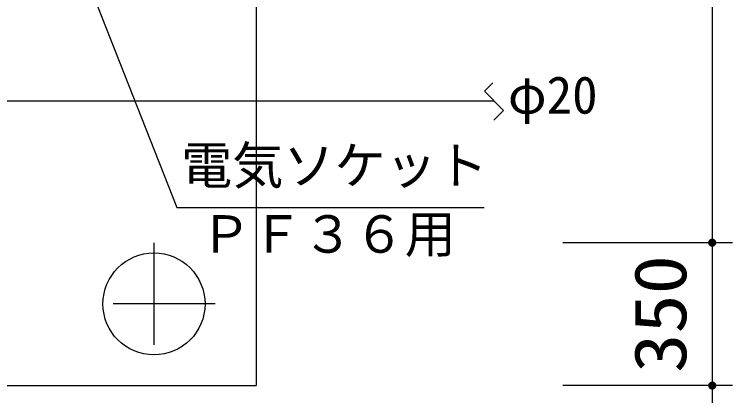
# Model space of a CAD drawing. Units: millimetres, scale not verified. Extents: x -14850 to 14850, y -10500 to 10500.
# Drawn here: x -5068 to -3308, y -495 to 439 of the extents above; entities that cross this region are included whole.
import ezdxf
from ezdxf.enums import TextEntityAlignment as Align

# ---------------------------------------------------------------- set-up
doc = ezdxf.new("R2010")
doc.units = ezdxf.units.MM
doc.header["$LTSCALE"] = 50
doc.linetypes.add('CHAIN1', pattern=[8, 5, -1, 1, -1])
for name, color, linetype, lineweight in [('0-0_製作', 5, 'Continuous', 25), ('0-2_躯体', 3, 'Continuous', 25), ('0-3_機器', 3, 'Continuous', 25), ('0-7_07', 6, 'Continuous', 25)]:
    doc.layers.add(name, color=color, linetype=linetype, lineweight=lineweight)
doc.styles.add('ＭＳ ゴシック', font='')
doc.styles.get('ＭＳ ゴシック').set_extended_font_data('MS Gothic')

msp = doc.modelspace()

# ---------------------------------------------------------------- linework, layer by layer
at = {"layer": '0-0_製作', "color": 2}
for p, q in [((-3357.51, 2379.82), (-3357.51, -120.18)), ((-3307.51, -120.18), (-3723.52, -120.18)), ((-3357.51, -120.18), (-3357.51, -470.18)), ((-3307.51, -470.18), (-3723.52, -470.18)), ((-3357.51, -470.18), (-3357.51, -1853.27))]:
    msp.add_line(p, q, dxfattribs=at)
at = {"layer": '0-0_製作', "color": 7}
for p, q in [((-3915.77, 250.7), (-3895.26, 271.21)), ((-3868.97, 203.9), (-3915.77, 250.7)), ((-3893.05, 179.83), (-3868.97, 203.9))]:
    msp.add_line(p, q, dxfattribs=at)
at = {"layer": '0-0_製作'}
for points in [[(-3367.49, -119.55), (-3357.51, -120.18), (-3367.51, -120.18)], [(-3357.51, -120.18), (-3367.43, -121.43), (-3367.51, -120.18)], [(-3367.33, -118.3), (-3357.51, -120.18), (-3367.49, -119.55)], [(-3357.51, -120.18), (-3367.19, -122.67), (-3367.43, -121.43)], [(-3367.02, -117.09), (-3357.51, -120.18), (-3367.33, -118.3)], [(-3357.51, -120.18), (-3366.8, -123.86), (-3367.19, -122.67)], [(-3366.56, -115.92), (-3357.51, -120.18), (-3367.02, -117.09)], [(-3357.51, -120.18), (-3366.27, -125), (-3366.8, -123.86)], [(-3365.95, -114.82), (-3357.51, -120.18), (-3366.56, -115.92)], [(-3357.51, -120.18), (-3365.6, -126.06), (-3366.27, -125)], [(-3365.21, -113.8), (-3357.51, -120.18), (-3365.95, -114.82)], [(-3357.51, -120.18), (-3364.8, -127.02), (-3365.6, -126.06)], [(-3364.35, -112.89), (-3357.51, -120.18), (-3365.21, -113.8)], [(-3357.51, -120.18), (-3363.88, -127.88), (-3364.8, -127.02)], [(-3363.38, -112.09), (-3357.51, -120.18), (-3364.35, -112.89)], [(-3357.51, -120.18), (-3362.87, -128.62), (-3363.88, -127.88)], [(-3362.32, -111.42), (-3357.51, -120.18), (-3363.38, -112.09)], [(-3357.51, -120.18), (-3361.76, -129.23), (-3362.87, -128.62)], [(-3361.19, -110.88), (-3357.51, -120.18), (-3362.32, -111.42)], [(-3357.51, -120.18), (-3360.6, -129.69), (-3361.76, -129.23)], [(-3359.99, -110.49), (-3357.51, -120.18), (-3361.19, -110.88)], [(-3357.51, -120.18), (-3359.38, -130), (-3360.6, -129.69)], [(-3358.76, -110.26), (-3357.51, -120.18), (-3359.99, -110.49)], [(-3357.51, -120.18), (-3358.13, -130.16), (-3359.38, -130)], [(-3357.51, -110.18), (-3357.51, -120.18), (-3358.76, -110.26)], [(-3357.51, -120.18), (-3357.51, -130.18), (-3358.13, -130.16)], [(-3357.51, -110.18), (-3347.51, -120.18), (-3357.51, -120.18)], [(-3356.88, -110.2), (-3347.51, -120.18), (-3357.51, -110.18)], [(-3357.51, -120.18), (-3356.25, -130.1), (-3357.51, -130.18)], [(-3347.51, -120.18), (-3356.25, -130.1), (-3357.51, -120.18)], [(-3355.63, -110.36), (-3347.51, -120.18), (-3356.88, -110.2)], [(-3347.51, -120.18), (-3355.02, -129.86), (-3356.25, -130.1)], [(-3354.42, -110.67), (-3347.51, -120.18), (-3355.63, -110.36)], [(-3347.51, -120.18), (-3353.83, -129.48), (-3355.02, -129.86)], [(-3353.25, -111.13), (-3347.51, -120.18), (-3354.42, -110.67)], [(-3347.51, -120.18), (-3352.69, -128.94), (-3353.83, -129.48)], [(-3352.15, -111.74), (-3347.51, -120.18), (-3353.25, -111.13)], [(-3347.51, -120.18), (-3351.63, -128.27), (-3352.69, -128.94)], [(-3351.13, -112.47), (-3347.51, -120.18), (-3352.15, -111.74)], [(-3347.51, -120.18), (-3350.66, -127.47), (-3351.63, -128.27)], [(-3350.22, -113.33), (-3347.51, -120.18), (-3351.13, -112.47)], [(-3347.51, -120.18), (-3349.8, -126.55), (-3350.66, -127.47)], [(-3349.42, -114.3), (-3347.51, -120.18), (-3350.22, -113.33)], [(-3347.51, -120.18), (-3349.06, -125.54), (-3349.8, -126.55)], [(-3348.74, -115.36), (-3347.51, -120.18), (-3349.42, -114.3)], [(-3347.51, -120.18), (-3348.46, -124.44), (-3349.06, -125.54)], [(-3348.21, -116.5), (-3347.51, -120.18), (-3348.74, -115.36)], [(-3347.51, -120.18), (-3348, -123.27), (-3348.46, -124.44)], [(-3347.82, -117.69), (-3347.51, -120.18), (-3348.21, -116.5)], [(-3347.51, -120.18), (-3347.68, -122.05), (-3348, -123.27)], [(-3347.59, -118.92), (-3347.51, -120.18), (-3347.82, -117.69)], [(-3347.51, -120.18), (-3347.53, -120.81), (-3347.68, -122.05)], [(-3367.49, -469.55), (-3357.51, -470.18), (-3367.51, -470.18)], [(-3367.51, -470.18), (-3367.19, -472.66), (-3367.43, -471.43)], [(-3367.51, -470.18), (-3366.8, -473.86), (-3367.19, -472.66)], [(-3357.51, -470.18), (-3366.8, -473.86), (-3367.51, -470.18)], [(-3367.33, -468.3), (-3357.51, -470.18), (-3367.49, -469.55)], [(-3367.02, -467.09), (-3357.51, -470.18), (-3367.33, -468.3)], [(-3366.56, -465.92), (-3357.51, -470.18), (-3367.02, -467.09)], [(-3357.51, -470.18), (-3366.27, -475), (-3366.8, -473.86)], [(-3365.95, -464.82), (-3357.51, -470.18), (-3366.56, -465.92)], [(-3357.51, -470.18), (-3365.6, -476.06), (-3366.27, -475)], [(-3365.21, -463.8), (-3357.51, -470.18), (-3365.95, -464.82)], [(-3357.51, -470.18), (-3364.8, -477.02), (-3365.6, -476.06)], [(-3364.35, -462.89), (-3357.51, -470.18), (-3365.21, -463.8)], [(-3357.51, -470.18), (-3363.88, -477.88), (-3364.8, -477.02)], [(-3363.38, -462.09), (-3357.51, -470.18), (-3364.35, -462.89)], [(-3357.51, -470.18), (-3362.87, -478.62), (-3363.88, -477.88)], [(-3362.32, -461.41), (-3357.51, -470.18), (-3363.38, -462.09)], [(-3357.51, -470.18), (-3361.76, -479.23), (-3362.87, -478.62)], [(-3361.19, -460.88), (-3357.51, -470.18), (-3362.32, -461.41)], [(-3357.51, -470.18), (-3360.6, -479.69), (-3361.76, -479.23)], [(-3359.99, -460.49), (-3357.51, -470.18), (-3361.19, -460.88)], [(-3357.51, -470.18), (-3359.38, -480), (-3360.6, -479.69)], [(-3358.76, -460.26), (-3357.51, -470.18), (-3359.99, -460.49)], [(-3357.51, -470.18), (-3358.13, -480.16), (-3359.38, -480)], [(-3358.76, -460.26), (-3357.51, -460.18), (-3357.51, -470.18)], [(-3357.51, -470.18), (-3357.51, -480.18), (-3358.13, -480.16)], [(-3357.51, -460.18), (-3347.51, -470.18), (-3357.51, -470.18)], [(-3356.88, -460.2), (-3347.51, -470.18), (-3357.51, -460.18)], [(-3357.51, -470.18), (-3356.25, -480.1), (-3357.51, -480.18)], [(-3357.51, -470.18), (-3355.02, -479.86), (-3356.25, -480.1)], [(-3347.51, -470.18), (-3355.02, -479.86), (-3357.51, -470.18)], [(-3355.63, -460.36), (-3347.51, -470.18), (-3356.88, -460.2)], [(-3354.42, -460.67), (-3347.51, -470.18), (-3355.63, -460.36)], [(-3347.51, -470.18), (-3353.83, -479.48), (-3355.02, -479.86)], [(-3353.25, -461.13), (-3347.51, -470.18), (-3354.42, -460.67)], [(-3347.51, -470.18), (-3352.69, -478.94), (-3353.83, -479.48)], [(-3352.15, -461.73), (-3347.51, -470.18), (-3353.25, -461.13)], [(-3347.51, -470.18), (-3351.63, -478.27), (-3352.69, -478.94)], [(-3351.13, -462.47), (-3347.51, -470.18), (-3352.15, -461.73)], [(-3347.51, -470.18), (-3350.66, -477.47), (-3351.63, -478.27)], [(-3350.22, -463.33), (-3347.51, -470.18), (-3351.13, -462.47)], [(-3347.51, -470.18), (-3349.8, -476.55), (-3350.66, -477.47)], [(-3349.42, -464.3), (-3347.51, -470.18), (-3350.22, -463.33)], [(-3347.51, -470.18), (-3349.06, -475.54), (-3349.8, -476.55)], [(-3348.74, -465.36), (-3347.51, -470.18), (-3349.42, -464.3)], [(-3347.51, -470.18), (-3348.46, -474.44), (-3349.06, -475.54)], [(-3348.21, -466.5), (-3347.51, -470.18), (-3348.74, -465.36)], [(-3347.51, -470.18), (-3348, -473.27), (-3348.46, -474.44)], [(-3347.82, -467.69), (-3347.51, -470.18), (-3348.21, -466.5)], [(-3347.51, -470.18), (-3347.68, -472.05), (-3348, -473.27)], [(-3347.82, -467.69), (-3347.59, -468.92), (-3347.51, -470.18)], [(-3347.51, -470.18), (-3347.53, -470.81), (-3347.68, -472.05)]]:
    msp.add_solid(points, dxfattribs=at)
at = {"layer": '0-2_躯体'}
msp.add_lwpolyline([(-5005.41, 818.74), (-4669.24, -34.18), (-3916.21, -34.18)], dxfattribs=at)
at = {"layer": '0-3_機器', "color": 2}
for p in [(-4475.41, 2729.82), (-9775.41, -470.18)]:
    msp.add_line(p, (-4475.41, -470.18), dxfattribs=at)
at = {"layer": '0-3_機器', "color": 2, "linetype": 'CHAIN1'}
for p, q in [((-4725.41, -120.18), (-4725.41, -420.18)), ((-4575.41, -270.18), (-4875.41, -270.18))]:
    msp.add_line(p, q, dxfattribs=at)
at = {"layer": '0-3_機器', "color": 2}
msp.add_circle((-4725.41, -270.18), 125, dxfattribs=at)
at = {"layer": '0-7_07'}
msp.add_lwpolyline([(-3891.78, 226.71), (-5978.91, 226.71), (-5978.91, 620.82)], dxfattribs=at)

# ---------------------------------------------------------------- texts
at = {"layer": '0-0_製作', "color": 4, "style": 'ＭＳ ゴシック', "width": 1.1}
msp.add_text('350', height=128.4, rotation=90, dxfattribs=at).set_placement((-3382.51, -438.93), align=Align.BOTTOM_LEFT)
at = {"layer": '0-2_躯体', "color": 4, "style": 'ＭＳ ゴシック'}
for s, p in [('φ20', (-3858.19, 168.32)), ('\u3000電気ソケット\u3000', (-4784.03, -4.32)), ('\u3000ＰＦ３６用', (-4737.06, -172.35))]:
    msp.add_text(s, height=91.79, dxfattribs=at).set_placement(p, align=Align.BOTTOM_LEFT)

doc.saveas('drawing.dxf')
